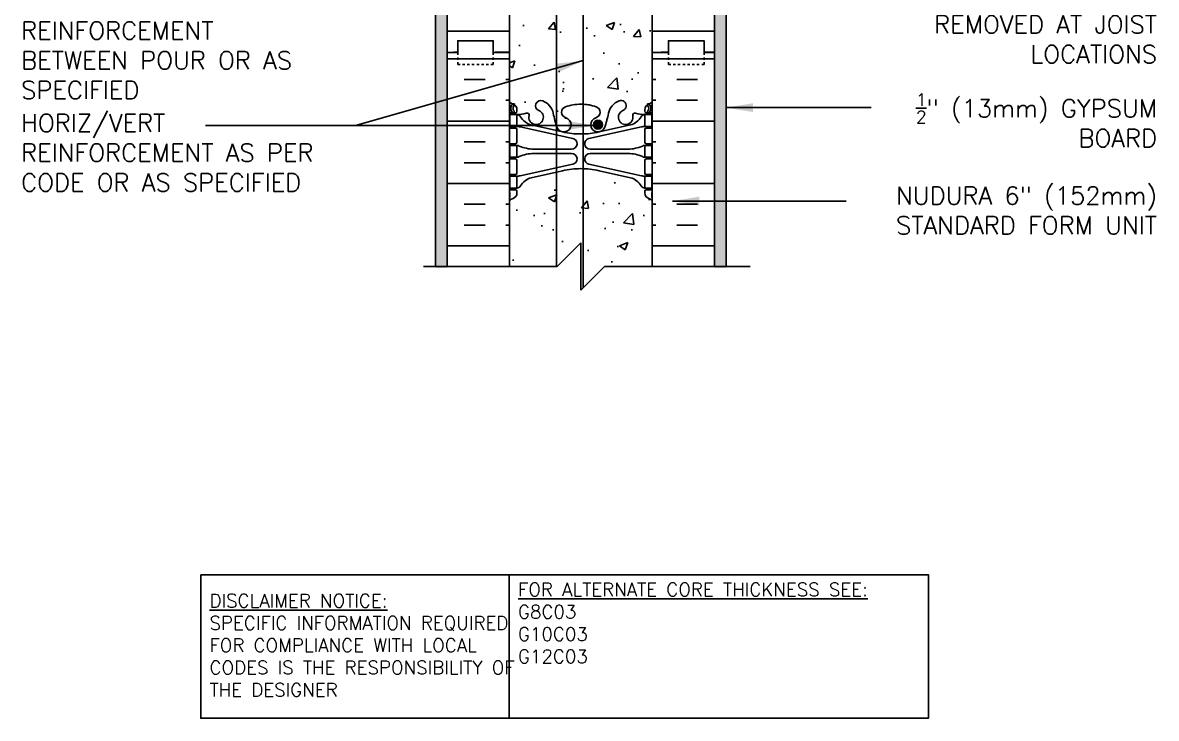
# Model space of a CAD drawing. Header units: inches. Extents: x 380.7 to 431.2, y 168.7 to 250.6.
# Drawn here: x 382.44 to 430.18, y 168.72 to 197.98 of the extents above; entities that cross this region are included whole.
import ezdxf

# ---------------------------------------------------------------- set-up
doc = ezdxf.new("R2010")
doc.units = ezdxf.units.IN
doc.header["$LTSCALE"] = 0.5
doc.header["$MEASUREMENT"] = 0
doc.linetypes.add('DASHED2', pattern=[0.375, 0.25, -0.125])
for name, color, linetype in [('HATCH', 12, 'Continuous'), ('line25', 2, 'Continuous'), ('LINE3', 3, 'Continuous'), ('LINE50', 5, 'Continuous'), ('LINE9', 9, 'Continuous'), ('TEXT', 4, 'Continuous'), ('Web_Edge', 9, 'Continuous')]:
    doc.layers.add(name, color=color, linetype=linetype)
doc.styles.add('DIM', font='romans.shx', dxfattribs={"width": 0.7})
doc.styles.add('ROMANS', font='romans.shx', dxfattribs={"height": 1.125})
doc.styles.get("Standard").update_dxf_attribs({"font": 'romans.shx', "height": 1.125})
doc.dimstyles.new('ext_12', dxfattribs={"dimscale": 12, "dimtxt": 0.09375, "dimasz": 0.09375, "dimexe": 0.09375, "dimexo": 0.0625, "dimgap": 0.0625, "dimtad": 1, "dimdec": 1, "dimzin": 3, "dimdsep": 46, "dimlunit": 4, "dimtxsty": 'DIM', "dimcen": 0.09, "dimdle": 0.09375, "dimclrt": 4, "dimadec": 0, "dimazin": 0, "dimtfac": 1, "dimtdec": 1, "dimtmove": 2, "dimatfit": 3, "dimfxl": 1, "dimfrac": 2, "dimtolj": 1, "dimtzin": 0, "dimarcsym": 0})

msp = doc.modelspace()

# ---------------------------------------------------------------- hatches: boundary and pattern name
at = {"layer": 'HATCH'}
h = msp.add_hatch(dxfattribs=at)
h.set_pattern_fill('AR-CONC', color=256, scale=0.5)
h.set_pattern_definition([(50, (0, 0), (3.586301, -0.31376), [0.375, -4.125]), (355, (0, 0), (-0.693757, 3.76096), [0.3, -3.3]), (100.45144, (0.299, -0.026), (2.892544, 3.4472), [0.3187, -3.50571]), (46.1842, (0, 1), (5.336207, -0.827596), [0.5625, -6.1875]), (96.6356, (0.4447, 0.931), (4.67331, 4.870593), [0.47805, -5.25857]), (351.1842, (0, 1), (4.67331, 4.87059), [0.45, -4.95]), (21, (0.5, 0.75), (2.984535, -2.013094), [0.375, -4.125]), (326, (0.5, 0.75), (1.216577, 3.62575), [0.3, -3.3]), (71.45144, (0.7487, 0.5822), (4.201112, 1.612656), [0.3187, -3.50571]), (37.5, (0, 0), (0.0607993, 1.6644693), [0, -3.26, 0, -3.35, 0, -3.3125]), (7.5, (0, 0), (1.315348, 1.9720586), [0, -1.91, 0, -3.185, 0, -1.2625]), (327.5, (-1.115, 0), (2.669112, -0.1127744), [0, -1.25, 0, -3.9, 0, -5.175]), (317.5, (-1.615, 0), (2.915931, 0.500525), [0, -1.625, 0, -2.59, 0, -3.675])])
h.paths.add_polyline_path([(411.575, 241.057), (411.074, 241.057), (410.85, 241.139), (411.075, 241.22), (411.575, 241.22), (411.575, 242.954), (412.075, 242.954), (405.95, 243.954), (399.825, 242.954), (400.325, 242.954), (400.325, 241.22), (400.826, 241.22), (401.05, 241.139), (400.826, 241.057), (400.325, 241.057), (400.325, 232.727), (400.763, 232.727), (400.763, 233.227), (402.263, 233.227), (402.263, 232.727), (402.95, 232.727), (402.95, 230.638, 0.064398), (403.06, 230.572), (403.15, 230.572), (403.15, 230.531, -0.249069), (403.26, 230.323), (403.26, 230.256, -0.414214), (403.198, 230.193), (403.15, 230.193), (403.15, 230.123), (403.255, 230.123, 0.10046), (403.649, 230.181, -0.601435), (403.768, 230.076, 2.182095), (404.178, 230.289, -1), (404.342, 230.697, -0.24438), (404.79, 230.176, 0.053157), (404.956, 229.562, 1.553132), (405.314, 229.987, -0.735593), (405.302, 230.445, -0.082755), (405.95, 230.553, -0.082755), (406.599, 230.445, -0.735593), (406.586, 229.987, 1.553132), (406.944, 229.562, 0.053157), (407.11, 230.176, -0.24438), (407.558, 230.697, -1), (407.722, 230.289, 2.182095), (408.132, 230.076, -0.601435), (408.251, 230.181, 0.10046), (408.645, 230.123), (408.75, 230.123), (408.75, 230.193), (408.703, 230.193, -0.414214), (408.64, 230.256), (408.64, 230.323, -0.249069), (408.75, 230.531), (408.75, 230.572), (408.84, 230.572, 0.064398), (408.95, 230.638), (408.95, 232.727), (409.638, 232.727), (409.638, 233.227), (411.138, 233.227), (411.138, 232.727), (411.575, 232.727)])
h.paths.add_polyline_path([(405.753, 240.993), (406.016, 240.69), (406.05, 240.708, -2.114532), (406.05, 240.651), (406.016, 240.69), (405.734, 240.546, -1.846412)], flags=16)
h.paths.add_polyline_path([(406.169, 227.227), (406.169, 225.227), (407.169, 226.227), (408.95, 226.227), (408.95, 226.509, 0.082415), (408.807, 226.588, -0.317837), (408.64, 226.823), (408.64, 226.891, -0.414214), (408.703, 226.953), (408.75, 226.953), (408.75, 227.023), (408.645, 227.023, -0.188973), (408.489, 227.118, 0.196323), (408.04, 227.465), (406.718, 227.755, 0.057795), (405.95, 227.844, 0.057795), (405.182, 227.755), (403.86, 227.465, 0.196323), (403.411, 227.118, -0.188973), (403.255, 227.023), (403.15, 227.023), (403.15, 226.953), (403.198, 226.953, -0.414214), (403.26, 226.891), (403.26, 226.823, -0.317837), (403.094, 226.588, 0.082415), (402.95, 226.509), (402.95, 226.227), (405.169, 226.227)])
h.paths.add_polyline_path([(408.95, 223.727), (407.169, 223.727), (406.169, 222.727), (406.169, 224.727), (405.169, 223.727), (402.95, 223.727), (402.95, 220.946, 0.082415), (403.094, 220.867, -0.317837), (403.26, 220.631), (403.26, 220.564, -0.414214), (403.198, 220.501), (403.15, 220.501), (403.15, 220.431), (403.255, 220.431, -0.188973), (403.411, 220.336, 0.196323), (403.86, 219.99), (405.182, 219.7, 0.057795), (405.95, 219.61, 0.057795), (406.718, 219.7), (408.04, 219.99, 0.196323), (408.489, 220.336, -0.188973), (408.645, 220.431), (408.75, 220.431), (408.75, 220.501), (408.703, 220.501, -0.414214), (408.64, 220.564), (408.64, 220.631, -0.317837), (408.807, 220.867, 0.082415), (408.95, 220.946)])
h.paths.add_polyline_path([(408.95, 216.816, 0.064398), (408.84, 216.882), (408.75, 216.882), (408.75, 216.924, -0.249069), (408.64, 217.131), (408.64, 217.199, -0.414214), (408.703, 217.261), (408.75, 217.261), (408.75, 217.331), (408.645, 217.331, 0.10046), (408.251, 217.274, -0.601435), (408.132, 217.379, 2.182095), (407.722, 217.166, -1), (407.558, 216.757, -0.24438), (407.11, 217.278, 0.053157), (406.944, 217.892, 0.223253), (406.744, 218.057), (406.724, 218.061, 0.955472), (406.586, 217.468, -0.735593), (406.599, 217.01, -0.082755), (405.95, 216.902, -0.082755), (405.302, 217.01, -0.735593), (405.314, 217.468, 0.955472), (405.176, 218.061), (405.156, 218.057, 0.223253), (404.956, 217.892, 0.053157), (404.79, 217.278, -0.24438), (404.342, 216.757, -1), (404.178, 217.166, 2.182095), (403.768, 217.379, -0.601435), (403.649, 217.274, 0.10046), (403.255, 217.331), (403.15, 217.331), (403.15, 217.261), (403.198, 217.261, -0.414214), (403.26, 217.199), (403.26, 217.131, -0.249069), (403.15, 216.924), (403.15, 216.882), (403.06, 216.882, 0.064398), (402.95, 216.816), (402.95, 214.727), (402.95, 212.727), (405.176, 212.727), (408.95, 212.727), (408.95, 214.727)])
h.paths.add_polyline_path([(405.176, 212.68), (403.315, 212.68), (403.315, 212.227), (405.176, 212.227)], flags=17)
h.paths.add_polyline_path([(405.176, 212.227), (403.315, 212.227), (403.315, 210.727), (405.176, 210.727)])
h.paths.add_polyline_path([(405.176, 210.727), (403.315, 210.727), (403.315, 210.227), (405.176, 210.227)])
h.paths.add_polyline_path([(408.95, 208.509, 0.082415), (408.807, 208.588, -0.317837), (408.64, 208.823), (408.64, 208.891, -0.414214), (408.703, 208.953), (408.75, 208.953), (408.75, 209.023), (408.645, 209.023, -0.188973), (408.489, 209.118, 0.196323), (408.04, 209.465), (406.718, 209.755, 0.039111), (406.2, 209.835), (406.2, 206.175), (406.479, 206.175), (406.479, 205.949), (406.219, 205.949), (405.95, 205.949), (405.422, 205.949), (405.422, 206.175), (405.7, 206.175), (405.7, 209.835, 0.039111), (405.182, 209.755), (403.86, 209.465, 0.196323), (403.411, 209.118, -0.188973), (403.255, 209.023), (403.15, 209.023), (403.15, 208.953), (403.198, 208.953, -0.414214), (403.26, 208.891), (403.26, 208.823, -0.317837), (403.094, 208.588, 0.082415), (402.95, 208.509), (402.95, 202.946, 0.082415), (403.094, 202.867, -0.317837), (403.26, 202.631), (403.26, 202.564, -0.414214), (403.198, 202.501), (403.15, 202.501), (403.15, 202.431), (403.255, 202.431, -0.188973), (403.411, 202.336, 0.196323), (403.86, 201.99), (405.182, 201.7, 0.057795), (405.95, 201.61, 0.057795), (406.718, 201.7), (408.04, 201.99, 0.196323), (408.489, 202.336, -0.188973), (408.645, 202.431), (408.75, 202.431), (408.75, 202.501), (408.703, 202.501, -0.414214), (408.64, 202.564), (408.64, 202.631, -0.317837), (408.807, 202.867, 0.082415), (408.95, 202.946)])
h.paths.add_polyline_path([(403.315, 211.616, 0.015101), (403.255, 211.623), (403.15, 211.623), (403.15, 211.553), (403.198, 211.553, -0.414214), (403.26, 211.491), (403.26, 210.956, -0.414214), (403.198, 210.893), (403.15, 210.893), (403.15, 210.823), (403.255, 210.823, -0.069724), (403.315, 210.814)])
h.paths.add_polyline_path([(405.329, 209.968), (403.315, 209.968), (403.315, 210.227), (403.315, 210.333, -0.069724), (403.255, 210.323), (403.15, 210.323), (403.15, 210.253), (403.198, 210.253, -0.414214), (403.26, 210.191), (403.26, 209.656, -0.414214), (403.198, 209.593), (403.15, 209.593), (403.15, 209.523), (403.255, 209.523, 0.036537), (403.399, 209.547)])
h.paths.add_polyline_path([(403.315, 212.68), (405.176, 212.68), (405.176, 212.727), (402.95, 212.727), (402.95, 212.638, 0.064398), (403.06, 212.572), (403.15, 212.572), (403.15, 212.531, -0.249069), (403.26, 212.323), (403.26, 212.256, -0.119718), (403.253, 212.227), (403.315, 212.227)])
h.paths.add_polyline_path([(403.315, 212.227), (403.253, 212.227, -0.280582), (403.198, 212.193), (403.15, 212.193), (403.15, 212.123), (403.255, 212.123, 0.014996), (403.315, 212.122)])
h.paths.add_polyline_path([(408.95, 196.727), (408.95, 198.816, 0.064398), (408.84, 198.882), (408.75, 198.882), (408.75, 198.924, -0.249069), (408.64, 199.131), (408.64, 199.199, -0.414214), (408.703, 199.261), (408.75, 199.261), (408.75, 199.331), (408.645, 199.331, 0.10046), (408.251, 199.274, -0.601435), (408.132, 199.379, 2.182095), (407.722, 199.166, -1), (407.558, 198.757, -0.24438), (407.11, 199.278, 0.053157), (406.944, 199.892, 0.223253), (406.744, 200.057), (406.724, 200.061, 0.955472), (406.586, 199.468, -0.735593), (406.599, 199.01, -0.082755), (405.95, 198.902, -0.082755), (405.302, 199.01, -0.735593), (405.314, 199.468, 0.955472), (405.176, 200.061), (405.156, 200.057, 0.223253), (404.956, 199.892, 0.053157), (404.79, 199.278, -0.24438), (404.342, 198.757, -1), (404.178, 199.166, 2.182095), (403.768, 199.379, -0.601435), (403.649, 199.274, 0.10046), (403.255, 199.331), (403.15, 199.331), (403.15, 199.261), (403.198, 199.261, -0.414214), (403.26, 199.199), (403.26, 199.131, -0.249069), (403.15, 198.924), (403.15, 198.882), (403.06, 198.882, 0.064398), (402.95, 198.816), (402.95, 196.727), (402.95, 194.638, 0.064398), (403.06, 194.572), (403.15, 194.572), (403.15, 194.531, -0.249069), (403.26, 194.323), (403.26, 194.256, -0.414214), (403.198, 194.193), (403.15, 194.193), (403.15, 194.123), (403.255, 194.123, 0.10046), (403.649, 194.181, -0.601435), (403.768, 194.076, 2.182095), (404.178, 194.289, -1), (404.342, 194.697, -0.24438), (404.79, 194.176, 0.053157), (404.956, 193.562, 0.223253), (405.156, 193.397), (405.176, 193.393, 0.955472), (405.314, 193.987, -0.735593), (405.302, 194.445, -0.082755), (405.95, 194.553, -0.082755), (406.599, 194.445, -0.735593), (406.586, 193.987, 0.955472), (406.724, 193.393), (406.744, 193.397, 0.223253), (406.944, 193.562, 0.053157), (407.11, 194.176, -0.24438), (407.558, 194.697, -1), (407.722, 194.289, 2.182095), (408.132, 194.076, -0.601435), (408.251, 194.181, 0.10046), (408.645, 194.123), (408.75, 194.123), (408.75, 194.193), (408.703, 194.193, -0.414214), (408.64, 194.256), (408.64, 194.323, -0.249069), (408.75, 194.531), (408.75, 194.572), (408.84, 194.572, 0.064398), (408.95, 194.638)])
h.paths.add_polyline_path([(408.95, 190.509, 0.082415), (408.807, 190.588, -0.317837), (408.64, 190.823), (408.64, 190.891, -0.414214), (408.703, 190.953), (408.75, 190.953), (408.75, 191.023), (408.645, 191.023, -0.188973), (408.489, 191.118, 0.196323), (408.04, 191.465), (406.718, 191.755, 0.057795), (405.95, 191.844, 0.057795), (405.182, 191.755), (403.86, 191.465, 0.196323), (403.411, 191.118, -0.188973), (403.255, 191.023), (403.15, 191.023), (403.15, 190.953), (403.198, 190.953, -0.414214), (403.26, 190.891), (403.26, 190.823, -0.317837), (403.094, 190.588, 0.082415), (402.95, 190.509), (402.95, 187.73), (404.95, 187.73), (405.95, 188.73), (405.95, 187.73), (405.95, 186.73), (406.95, 187.73), (408.95, 187.73)])
h = msp.add_hatch(dxfattribs=at)
h.set_pattern_fill('INSUL', color=256, scale=7, style=0)
h.set_pattern_definition([(0, (409.3325, 202.875), (0, 2.625), []), (0, (409.3325, 203.75), (0, 2.625), [0.875, -0.875]), (0, (409.3325, 204.625), (0, 2.625), [0.875, -0.875])])
h.paths.add_polyline_path([(411.575, 210.977), (408.95, 210.977), (408.95, 196.727), (409.638, 196.727), (409.638, 197.227), (411.138, 197.227), (411.138, 196.727), (411.575, 196.727)])
h.paths.add_polyline_path([(411.575, 214.727), (411.138, 214.727), (411.138, 214.227), (409.638, 214.227), (409.638, 214.727), (408.95, 214.727), (408.95, 212.727), (411.575, 212.727)])
h.paths.add_polyline_path([(400.325, 196.727), (400.763, 196.727), (400.763, 197.227), (402.263, 197.227), (402.263, 196.727), (402.95, 196.727), (402.95, 214.727), (402.263, 214.727), (402.263, 215.227), (400.763, 215.227), (400.763, 214.727), (400.325, 214.727)])
h = msp.add_hatch(dxfattribs=at)
h.set_pattern_fill('AR-SAND', color=256, scale=0.25, style=0)
h.set_pattern_definition([(142.5, (575.3307, -51.72275), (0.01574834, 0.48170594), [0, -0.38, 0, -0.425, 0, -0.40625]), (172.5, (575.3307, -51.72275), (-0.4424442, 0.7055365), [0, -0.205, 0, -0.3425, 0, -0.13125]), (212.5, (575.6382, -51.72275), (-0.77853547, 0.00141476), [0, -0.125, 0, -0.45, 0, -0.5875]), (222.5, (575.6382, -51.72275), (-0.7515317, 0.2194189), [0, -0.0625, 0, -0.295, 0, -0.3375])])
h.paths.add_polyline_path([(399.825, 212.727), (400.325, 212.727), (400.325, 196.668), (400.325, 187.668), (399.825, 187.668)])
h = msp.add_hatch(dxfattribs=at)
h.set_pattern_fill('AR-SAND', color=256, scale=0.25, style=0)
h.set_pattern_definition([(37.5, (236.56967, -51.72275), (-0.01574834, 0.48170594), [0, -0.38, 0, -0.425, 0, -0.40625]), (7.5, (236.5697, -51.72275), (0.4424442, 0.7055365), [0, -0.205, 0, -0.3425, 0, -0.13125]), (327.5, (236.26217, -51.72275), (0.77853547, 0.00141476), [0, -0.125, 0, -0.45, 0, -0.5875]), (317.5, (236.2622, -51.72275), (0.7515317, 0.2194189), [0, -0.0625, 0, -0.295, 0, -0.3375])])
h.paths.add_polyline_path([(412.075, 212.727), (411.575, 212.727), (411.575, 196.668), (411.575, 187.668), (412.075, 187.668)])
h = msp.add_hatch(dxfattribs=at)
h.set_pattern_fill('INSUL', color=256, scale=7, style=0)
h.set_pattern_definition([(0, (-2523.2114, -218.2822), (0, 2.625), []), (0, (-2523.2114, -217.4072), (0, 2.625), [0.875, -0.875]), (0, (-2523.2114, -216.5322), (0, 2.625), [0.875, -0.875])])
h.paths.add_polyline_path([(400.325, 187.73), (402.95, 187.73), (402.95, 196.727), (402.263, 196.727), (402.263, 197.227), (400.763, 197.227), (400.763, 196.727), (400.325, 196.727)])
h = msp.add_hatch(dxfattribs=at)
h.set_pattern_fill('INSUL', color=256, scale=7, style=0)
h.set_pattern_definition([(180, (3335.1118, -218.2822), (0, 2.625), []), (180, (3335.1118, -217.4072), (0, 2.625), [0.875, -0.875]), (180, (3335.1118, -216.5322), (0, 2.625), [0.875, -0.875])])
h.paths.add_polyline_path([(408.95, 187.73), (411.575, 187.73), (411.575, 196.727), (411.138, 196.727), (411.138, 197.227), (409.638, 197.227), (409.638, 196.727), (408.95, 196.727)])
at = {"layer": 'LINE3'}
h = msp.add_hatch(color=256, dxfattribs=at)
h.paths.add_polyline_path([(406.853, 193.727, 0.831395), (406.484, 193.727)])
h.paths.add_polyline_path([(406.856, 193.693, 0.045935), (406.853, 193.727), (406.484, 193.727, 0.045935), (406.481, 193.693, 1)])

# ---------------------------------------------------------------- linework, layer by layer
at = {"layer": 'line25'}
for p, q in [((402.95, 214.727), (402.95, 196.727)), ((408.95, 214.727), (408.95, 196.727)), ((402.95, 196.727), (402.95, 187.73)), ((408.95, 196.727), (408.95, 187.73))]:
    msp.add_line(p, q, dxfattribs=at)
at = {"layer": 'LINE3'}
for p, q in [((404.927, 209.968), (404.927, 187.73)), ((406.05, 205.949), (406.05, 186.83))]:
    msp.add_line(p, q, dxfattribs=at)
msp.add_circle((406.669, 193.693), 0.188, dxfattribs=at)
at = {"layer": 'LINE50'}
for p, q in [((400.325, 196.727), (400.325, 214.727)), ((411.575, 196.668), (411.575, 212.727)), ((400.325, 187.73), (400.325, 196.727)), ((411.575, 187.73), (411.575, 196.727))]:
    msp.add_line(p, q, dxfattribs=at)
at = {"layer": 'LINE50', "color": 9}
for p, q in [((399.825, 187.73), (399.825, 212.727)), ((412.075, 187.73), (412.075, 212.727))]:
    msp.add_line(p, q, dxfattribs=at)
at = {"layer": 'LINE50'}
for points in [[(402.95, 196.727), (402.263, 196.727), (402.263, 197.227), (400.763, 197.227), (400.763, 196.727), (400.325, 196.727)], [(400.325, 196.727), (400.763, 196.727), (400.763, 197.227), (402.263, 197.227), (402.263, 196.727), (402.95, 196.727)], [(408.95, 196.727), (409.638, 196.727), (409.638, 197.227), (411.138, 197.227), (411.138, 196.727), (411.575, 196.727)], [(411.575, 196.727), (411.138, 196.727), (411.138, 197.227), (409.638, 197.227), (409.638, 196.727), (408.95, 196.727)]]:
    msp.add_lwpolyline(points, dxfattribs=at)
at = {"layer": 'LINE9'}
for p, q in [((405.95, 188.73), (404.95, 187.73)), ((405.95, 187.73), (405.95, 188.73)), ((399.325, 187.73), (404.95, 187.73)), ((405.95, 187.73), (405.95, 186.73)), ((405.95, 186.73), (406.95, 187.73)), ((406.95, 187.73), (413.075, 187.73))]:
    msp.add_line(p, q, dxfattribs=at)
at = {"layer": 'LINE9', "linetype": 'DASHED2', "ltscale": 0.15}
for points in [[(402.263, 196.727), (402.263, 196.727), (402.263, 196.227), (400.763, 196.227), (400.763, 196.727), (400.763, 196.727)], [(402.263, 196.727), (402.263, 196.727), (402.263, 196.227), (400.763, 196.227), (400.763, 196.727), (400.763, 196.727)], [(409.638, 196.727), (409.638, 196.727), (409.638, 196.227), (411.138, 196.227), (411.138, 196.727), (411.138, 196.727)], [(409.638, 196.727), (409.638, 196.727), (409.638, 196.227), (411.138, 196.227), (411.138, 196.727), (411.138, 196.727)]]:
    msp.add_lwpolyline(points, dxfattribs=at)
at = {"layer": 'TEXT'}
msp.add_lwpolyline([(389.944, 174.76), (402.927, 174.76), (402.927, 168.722), (389.944, 168.722)], close=True, dxfattribs=at)
msp.add_lwpolyline([(402.927, 174.76), (420.588, 174.76), (420.588, 168.722), (402.927, 168.722)], dxfattribs=at)
at = {"layer": 'Web_Edge'}
for p, q in [((403.06, 194.572), (403.15, 194.572)), ((403.15, 194.572), (403.15, 194.531)), ((403.26, 194.323), (403.26, 194.256)), ((408.64, 194.323), (408.64, 194.256)), ((408.84, 194.572), (408.75, 194.572)), ((408.75, 194.572), (408.75, 194.531)), ((402.95, 194.293), (402.992, 194.293)), ((402.95, 194.193), (403.198, 194.193)), ((403.06, 194.193), (403.06, 194.123)), ((403.15, 194.193), (403.15, 194.123)), ((408.95, 194.193), (408.703, 194.193)), ((408.75, 194.193), (408.75, 194.123)), ((408.84, 194.193), (408.84, 194.123)), ((408.95, 194.293), (408.908, 194.293)), ((402.95, 193.553), (403.198, 193.553)), ((403.06, 193.623), (403.06, 193.553)), ((403.15, 193.623), (403.15, 193.553)), ((403.26, 193.491), (403.26, 192.956)), ((403.399, 193.6), (405.61, 193.118)), ((403.86, 193.682), (405.182, 193.392)), ((408.501, 193.6), (406.29, 193.118)), ((408.04, 193.682), (406.718, 193.392)), ((408.64, 193.491), (408.64, 192.956)), ((408.95, 193.553), (408.703, 193.553)), ((408.75, 193.623), (408.75, 193.553)), ((408.84, 193.623), (408.84, 193.553)), ((402.95, 192.893), (403.198, 192.893)), ((403.06, 192.893), (403.06, 192.823)), ((403.15, 192.893), (403.15, 192.823)), ((408.95, 192.893), (408.703, 192.893)), ((408.75, 192.893), (408.75, 192.823)), ((408.84, 192.893), (408.84, 192.823)), ((403.965, 192.663), (405.561, 192.663)), ((403.965, 192.483), (405.561, 192.483)), ((407.935, 192.663), (406.339, 192.663)), ((407.935, 192.483), (406.339, 192.483)), ((402.95, 192.253), (403.198, 192.253)), ((403.06, 192.323), (403.06, 192.253)), ((403.15, 192.323), (403.15, 192.253)), ((403.26, 192.191), (403.26, 191.656)), ((403.399, 191.547), (405.61, 192.029)), ((408.501, 191.547), (406.29, 192.029)), ((408.64, 192.191), (408.64, 191.656)), ((408.95, 192.253), (408.703, 192.253)), ((408.75, 192.323), (408.75, 192.253)), ((408.84, 192.323), (408.84, 192.253)), ((402.95, 191.593), (403.198, 191.593)), ((403.06, 191.593), (403.06, 191.523)), ((403.15, 191.593), (403.15, 191.523)), ((403.86, 191.465), (405.182, 191.755)), ((408.04, 191.465), (406.718, 191.755)), ((408.95, 191.593), (408.703, 191.593)), ((408.75, 191.593), (408.75, 191.523)), ((408.84, 191.593), (408.84, 191.523)), ((403.06, 191.023), (403.06, 190.953)), ((403.15, 191.023), (403.15, 190.953)), ((408.75, 191.023), (408.75, 190.953)), ((408.84, 191.023), (408.84, 190.953)), ((402.95, 190.953), (403.198, 190.953)), ((402.96, 190.833), (402.96, 190.647)), ((403.26, 190.823), (403.26, 190.891)), ((408.64, 190.823), (408.64, 190.891)), ((408.95, 190.953), (408.703, 190.953)), ((408.94, 190.833), (408.94, 190.647))]:
    msp.add_line(p, q, dxfattribs=at)
for points in [[(402.955, 193.623), (403.255, 193.623), (403.255, 194.123), (402.955, 194.123)], [(408.945, 193.623), (408.645, 193.623), (408.645, 194.123), (408.945, 194.123)], [(402.955, 192.323), (403.255, 192.323), (403.255, 192.823), (402.955, 192.823)], [(408.945, 192.323), (408.645, 192.323), (408.645, 192.823), (408.945, 192.823)], [(402.955, 191.023), (403.255, 191.023), (403.255, 191.523), (402.955, 191.523)], [(408.945, 191.023), (408.645, 191.023), (408.645, 191.523), (408.945, 191.523)]]:
    msp.add_lwpolyline(points, close=True, dxfattribs=at)
for centre, radius, start, end in [((403.26, 195.031), 0.5, 231.6833, 250.5288), ((403.26, 195.031), 0.6, 238.8907, 245.0748), ((402.992, 194.313), 0.02, 270, 14.1541), ((403.254, 194.378), 0.25, 140.1145, 222.4609), ((402.999, 194.468), 0.02, 340.7916, 65.0748), ((403.096, 194.509), 0.045, 319.1879, 141.448), ((403.01, 194.323), 0.25, 0, 70.5288), ((403.254, 194.378), 0.16, 140.0001, 222.4609), ((404.26, 194.493), 0.22, 68.1963, 248.1963), ((404.065, 194.005), 0.745, 13.2652, 68.1963), ((405.379, 194.218), 0.24, 108.923, 254.2747), ((405.95, 192.553), 2, 90, 108.923), ((405.95, 192.553), 2, 71.077, 90), ((406.521, 194.218), 0.24, 285.7253, 71.077), ((407.835, 194.005), 0.745, 111.8037, 166.7348), ((407.64, 194.493), 0.22, 291.8037, 111.8037), ((408.89, 194.323), 0.25, 109.4712, 180), ((408.804, 194.509), 0.045, 38.552, 220.8121), ((408.646, 194.378), 0.16, 317.5391, 39.9999), ((408.64, 195.031), 0.5, 289.4712, 308.3167), ((408.646, 194.378), 0.25, 317.5391, 39.8855), ((408.901, 194.468), 0.02, 114.9252, 199.2084), ((408.908, 194.313), 0.02, 165.8459, 270), ((408.64, 195.031), 0.6, 294.9252, 301.1093), ((403.103, 194.24), 0.045, 222.4609, 42.4609), ((403.198, 194.256), 0.0625, 270, 0), ((403.311, 195.122), 1, 266.7879, 289.9067), ((403.212, 193.877), 0.25, 37.2777, 80.0823), ((404.06, 194.405), 0.75, 210.155, 254.5838), ((403.681, 194.096), 0.09, 346.6795, 108.8651), ((404.065, 194.005), 0.305, 166.6795, 68.1963), ((407.753, 194.647), 3, 189.0273, 201.1984), ((405.232, 193.693), 0.305, 205.3782, 74.2747), ((406.669, 193.693), 0.305, 105.7253, 334.6218), ((404.147, 194.647), 3, 338.8016, 350.9727), ((407.835, 194.005), 0.305, 111.8037, 13.3205), ((407.841, 194.405), 0.75, 285.4162, 329.845), ((408.22, 194.096), 0.09, 71.1349, 193.3205), ((408.589, 195.122), 1, 250.0933, 273.2121), ((408.688, 193.877), 0.25, 99.9177, 142.7223), ((408.703, 194.256), 0.0625, 180, 270), ((408.798, 194.24), 0.045, 137.5391, 317.5391), ((403.198, 193.491), 0.0625, 0, 90), ((403.165, 192.628), 1, 76.4291, 84.7991), ((405.95, 196.659), 3.356, 256.7692, 270), ((405.95, 196.659), 3.356, 270, 283.2308), ((408.736, 192.628), 1, 95.2009, 103.5709), ((408.703, 193.491), 0.0625, 90, 180), ((403.198, 192.956), 0.0625, 270, 0), ((405.561, 192.893), 0.23, 270, 77.6055), ((406.339, 192.893), 0.23, 102.3945, 270), ((408.703, 192.956), 0.0625, 180, 270), ((403.251, 192.605), 0.219, 60.4937, 88.92), ((403.995, 194.263), 1.6, 246.5673, 268.9203), ((403.995, 190.884), 1.6, 91.0797, 113.4327), ((403.995, 190.884), 1.6, 91.0797, 113.4327), ((405.561, 192.253), 0.23, 282.3945, 90), ((406.339, 192.253), 0.23, 90, 257.6055), ((407.905, 194.263), 1.6, 271.0797, 293.4327), ((407.905, 190.884), 1.6, 66.5673, 88.9203), ((407.905, 190.884), 1.6, 66.5673, 88.9203), ((408.649, 192.605), 0.219, 91.08, 119.5063), ((403.198, 192.191), 0.0625, 0, 90), ((403.251, 192.542), 0.219, 271.08, 299.5063), ((403.251, 192.542), 0.219, 271.08, 299.5063), ((408.649, 192.542), 0.219, 240.4937, 268.92), ((408.649, 192.542), 0.219, 240.4937, 268.92), ((408.703, 192.191), 0.0625, 90, 180), ((403.198, 191.656), 0.0625, 270, 0), ((403.165, 192.519), 1, 275.2009, 283.5709), ((404.06, 190.742), 0.75, 105.4162, 149.845), ((405.95, 188.488), 3.356, 90, 103.2308), ((405.95, 188.488), 3.356, 76.7692, 90), ((407.841, 190.742), 0.75, 30.155, 74.5838), ((408.736, 192.519), 1, 256.4291, 264.7991), ((408.703, 191.656), 0.0625, 180, 270), ((403.212, 191.27), 0.25, 279.9177, 322.7223), ((408.688, 191.27), 0.25, 217.2777, 260.0823), ((402.94, 190.833), 0.02, 0, 60.012), ((403.26, 190.116), 0.6, 121.073, 121.1093), ((403.26, 190.116), 0.5, 109.4712, 128.3167), ((402.94, 190.647), 0.02, 301.073, 0), ((403.01, 190.823), 0.25, 289.4712, 360), ((403.198, 190.891), 0.0625, 360, 90), ((408.703, 190.891), 0.0625, 90, 180), ((408.89, 190.823), 0.25, 180, 250.5288), ((408.64, 190.116), 0.5, 51.6833, 70.5288), ((408.96, 190.833), 0.02, 119.988, 180), ((408.96, 190.647), 0.02, 180, 238.927), ((408.64, 190.116), 0.6, 58.8907, 58.927)]:
    msp.add_arc(centre, radius, start, end, dxfattribs=at)

# ---------------------------------------------------------------- texts
at = {"layer": 'TEXT', "char_height": 0.75, "style": 'ROMANS'}
for s, insert, width, attachment_point in [('\\A1;{\\C4;WET SET DOWELS TO MATCH VERTICAL REINFORCEMENT BETWEEN POUR OR AS SPECIFIED}', (382.38, 200.528), 12.44051, 1), ('\\A1;INTERIOR INSULATION REMOVED AT JOIST LOCATIONS', (430.215, 197.912), 12.22718, 6), ('\\A1;{\\H0.7x;\\S1/2;}" (13mm) GYPSUM \\PBOARD', (430.215, 195.012), 17.21743, 3), ('HORIZ/VERT REINFORCEMENT AS PER CODE OR AS SPECIFIED', (382.38, 194.14), 14.65126, 1), ('NUDURA 6" (152mm) STANDARD FORM UNIT', (430.215, 191.085), 17.21743, 3)]:
    msp.add_mtext(s, dxfattribs=dict(at, insert=insert, width=width, attachment_point=attachment_point))
at = {"layer": 'TEXT', "char_height": 0.5625, "attachment_point": 4}
for s, insert, width in [('{\\LFOR ALTERNATE CORE THICKNESS SEE:\\P}G8C03\\PG10C03\\PG12C03', (403.303, 172.734), 23.33295), ('{\\LDISCLAIMER NOTICE:}\\PSPECIFIC INFORMATION REQUIRED FOR COMPLIANCE WITH LOCAL CODES IS THE RESPONSIBILITY OF THE DESIGNER', (390.311, 171.794), 14.00235)]:
    msp.add_mtext(s, dxfattribs=dict(at, insert=insert, width=width))

# ---------------------------------------------------------------- leaders
at = {"layer": 'TEXT'}
for points in [[(406.05, 196.389), (396.457, 193.66), (390.143, 193.66)], [(412.075, 194.411), (418.175, 194.411)], [(406.543, 193.66), (396.457, 193.66)], [(409.811, 190.48), (417.125, 190.48)]]:
    msp.add_leader(points, dimstyle='ext_12', override={"dimgap": 0.0625, "dimtad": 0}, dxfattribs=at)

doc.saveas('drawing.dxf')
